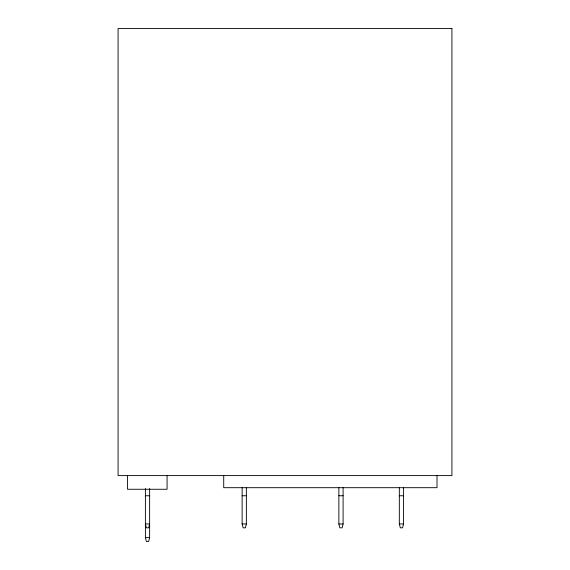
<?xml version="1.0" encoding="UTF-8"?>
<svg xmlns="http://www.w3.org/2000/svg" width="570" height="570" viewBox="0 0 570 570"><rect width="100%" height="100%" fill="white"/><g stroke="black" fill="none" stroke-linecap="round" stroke-linejoin="round"><path stroke-width="0.85" d="M149.632 488.497L149.632 537.631L148.642 541.5L146.397 541.5L145.4 537.631L145.4 488.497M246.368 487.692L246.368 523.965L245.371 527.834L243.134 527.834L242.136 523.965L242.136 487.692M343.097 487.692L343.097 523.965L342.107 527.834L339.863 527.834L338.865 523.965L338.865 487.692M403.56 487.692L403.56 523.965L402.562 527.834L400.318 527.834L399.328 523.965L399.328 487.692M145.4 495.757L149.632 495.757M242.136 495.757L246.368 495.757M338.865 495.757L343.097 495.757M399.328 495.757L403.56 495.757M242.136 523.965L246.368 523.965M338.865 523.965L343.097 523.965M399.328 523.965L403.56 523.965M145.4 537.631L149.632 537.631M437.012 475.601L437.012 487.692L223.718 487.692L223.718 475.601M167.074 475.601L167.074 489.267L127.53 489.267L127.53 475.601M149.632 523.965L148.642 527.834L146.397 527.834L145.4 523.965L149.632 523.965M451.924 28.5L118.076 28.5L118.076 475.601L451.924 475.601L451.924 28.5"/></g></svg>
